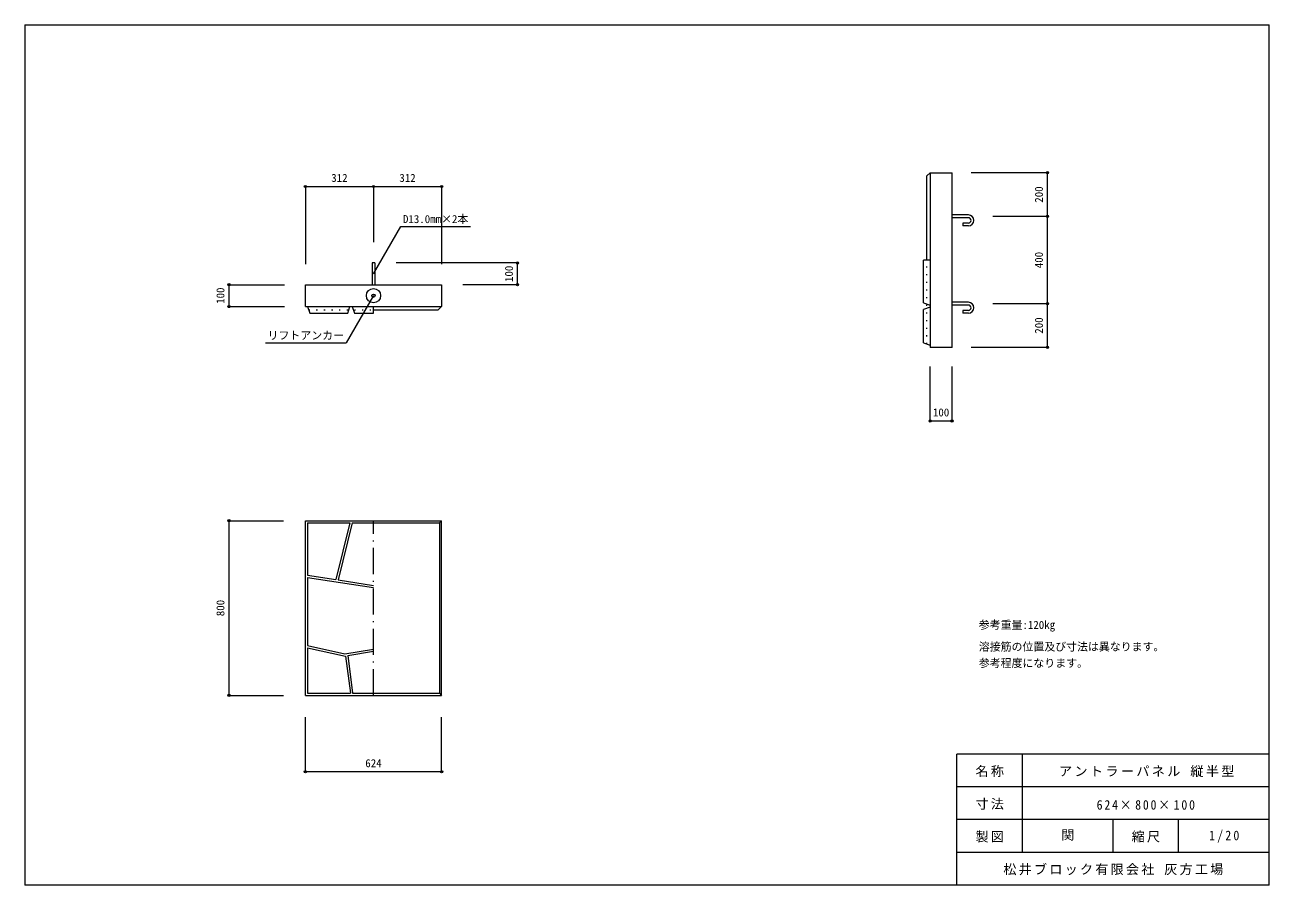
# Model space of a CAD drawing. Units: millimetres, scale not verified. Extents: x 120 to 5820, y 130 to 4070.
import ezdxf
from ezdxf.enums import TextEntityAlignment as Align

# ---------------------------------------------------------------- set-up
doc = ezdxf.new("R2010")
doc.units = ezdxf.units.MM
doc.header["$LTSCALE"] = 20
doc.header["$PDMODE"] = 32
doc.header["$PDSIZE"] = 10
doc.linetypes.add('DASHED_DOTTED', pattern=[9.25, 6, -1.5, 0.25, -1.5])
doc.linetypes.add('DOTTED', pattern=[1.75, 0.25, -1.5])
for name, color, linetype, lineweight in [('_0-0_', 7, 'Continuous', 18), ('_0-1_', 7, 'Continuous', 18), ('_0-2_', 4, 'Continuous', 9)]:
    doc.layers.add(name, color=color, linetype=linetype, lineweight=lineweight)
doc.styles.add('ＭＳ ゴシック', font='')
doc.styles.get('ＭＳ ゴシック').set_extended_font_data('MS Gothic')

msp = doc.modelspace()

# ---------------------------------------------------------------- linework, layer by layer
at = {"layer": '_0-0_'}
for p, q in [((120, 4070), (5820, 4070)), ((120, 4070), (120, 130)), ((5820, 130), (5820, 4070)), ((5820, 730), (4390, 730)), ((4390, 130), (4390, 730)), ((4690, 280), (4690, 730)), ((5820, 580), (4390, 580)), ((5820, 430), (4390, 430)), ((5105, 280), (5105, 430)), ((5405, 280), (5405, 430)), ((5820, 280), (4390, 280)), ((5820, 130), (120, 130))]:
    msp.add_line(p, q, dxfattribs=at)
at = {"layer": '_0-1_'}
for p, q in [((4267.31, 3393.1), (4267.31, 2593.1)), ((4267.31, 3393.1), (4367.31, 3393.1)), ((4367.31, 2593.1), (4367.31, 3393.1)), ((4442.31, 3199.6), (4367.31, 3199.6)), ((4442.31, 3186.6), (4367.31, 3186.6)), ((4442.31, 3162.6), (4417.31, 3162.6)), ((4417.31, 3162.6), (4417.31, 3149.6)), ((4442.31, 3149.6), (4417.31, 3149.6)), ((1710.51, 2979.82), (1710.51, 2879.82)), ((1723.51, 2979.82), (1710.51, 2979.82)), ((1723.51, 2979.82), (1723.51, 2879.82)), ((4237.31, 2796.97), (4237.31, 2993.1)), ((1405.01, 2779.82), (1405.01, 2879.82)), ((1405.01, 2879.82), (2029.01, 2879.82)), ((2029.01, 2879.82), (2029.01, 2779.82)), ((4237.31, 2796.97), (4267.31, 2786.97)), ((4442.31, 2799.6), (4367.31, 2799.6)), ((1405.01, 2779.82), (2029.01, 2779.82)), ((1415.01, 2779.82), (1425.01, 2749.82)), ((1425.01, 2749.82), (1599.21, 2749.82)), ((1599.21, 2749.82), (1609.21, 2779.82)), ((1619.51, 2779.82), (1629.51, 2749.82)), ((1629.51, 2749.82), (1717.01, 2749.82)), ((4267.31, 2776.91), (4237.31, 2766.91)), ((4237.31, 2613.1), (4237.31, 2766.91)), ((4442.31, 2786.6), (4367.31, 2786.6)), ((4442.31, 2762.6), (4417.31, 2762.6)), ((4417.31, 2762.6), (4417.31, 2749.6)), ((4442.31, 2749.6), (4417.31, 2749.6)), ((4237.31, 2613.1), (4267.31, 2603.1)), ((4367.31, 2593.1), (4267.31, 2593.1)), ((1405.01, 999.13), (1405.01, 1799.13)), ((1405.01, 1799.13), (2029.01, 1799.13)), ((1415.01, 1789.13), (1609.21, 1789.13)), ((1415.01, 1789.13), (1415.01, 1549.13)), ((1609.21, 1789.13), (1545.01, 1529.13)), ((1619.51, 1789.13), (1554.93, 1527.6)), ((1619.51, 1789.13), (2019.01, 1789.13)), ((2019.01, 1789.13), (2019.01, 1009.13)), ((2029.01, 999.13), (2029.01, 1799.13)), ((1415.01, 1549.13), (1545.01, 1529.13)), ((1415.01, 1539.01), (1415.01, 1227.3)), ((1415.01, 1539.01), (1717.01, 1492.55)), ((1554.93, 1527.6), (1717.01, 1502.67)), ((1415.01, 1227.3), (1585.01, 1189.13)), ((1415.01, 1217.06), (1589.07, 1177.97)), ((1415.01, 1217.06), (1415.01, 1009.13)), ((1585.01, 1189.13), (1717.01, 1211.13)), ((1598.72, 1181.28), (1717.01, 1200.99)), ((1589.07, 1177.97), (1611.52, 1009.13)), ((1598.72, 1181.28), (1621.61, 1009.13)), ((1405.01, 999.13), (2029.01, 999.13)), ((1415.01, 1009.13), (1611.52, 1009.13)), ((1621.61, 1009.13), (2019.01, 1009.13))]:
    msp.add_line(p, q, dxfattribs=at)
at = {"layer": '_0-1_', "linetype": 'DOTTED'}
for p, q in [((4252.31, 2608.1), (4252.31, 2993.1)), ((1420.01, 2764.82), (1717.01, 2764.82))]:
    msp.add_line(p, q, dxfattribs=at)
at = {"layer": '_0-1_'}
for radius in [32.5, 7.5]:
    msp.add_circle((1717.01, 2829.82), radius, dxfattribs=at)
for centre, radius in [((4442.31, 3174.6), 25), ((4442.31, 3174.6), 12), ((4442.31, 2774.6), 25), ((4442.31, 2774.6), 12)]:
    msp.add_arc(centre, radius, 270, 90, dxfattribs=at)
at = {"layer": '_0-2_', "color": 7, "lineweight": 18}
for p, q in [((4252.31, 3378.1), (4267.31, 3393.1)), ((4252.31, 2993.1), (4252.31, 3378.1)), ((1717.01, 2929.82), (1842.01, 3146.32)), ((1842.01, 3146.32), (2162.01, 3146.32)), ((4267.31, 2993.1), (4237.31, 2993.1)), ((1717.01, 2829.82), (1592.01, 2613.31)), ((1717.01, 2749.82), (1717.01, 2779.82)), ((1717.01, 2764.82), (2014.01, 2764.82)), ((2014.01, 2764.82), (2029.01, 2779.82)), ((1222.01, 2613.31), (1592.01, 2613.31)), ((2019.01, 1789.13), (2029.01, 1799.13)), ((2019.01, 1009.13), (2029.01, 999.13))]:
    msp.add_line(p, q, dxfattribs=at)
at = {"layer": '_0-2_'}
for p, q in [((4804.66, 3393.1), (4454.66, 3393.1)), ((4804.66, 2593.1), (4804.66, 3393.1)), ((1405.01, 3329.82), (2029.01, 3329.82)), ((1405.01, 3329.82), (1405.01, 2974.82)), ((1717.01, 3329.82), (1717.01, 3074.82)), ((2029.01, 3329.82), (2029.01, 2974.82)), ((4804.66, 3193.1), (4554.66, 3193.1)), ((2377.01, 2979.82), (1821.51, 2979.82)), ((2377.01, 2879.82), (2377.01, 2979.82)), ((1055.01, 2879.82), (1055.01, 2779.82)), ((1055.01, 2879.82), (1310.01, 2879.82)), ((2377.01, 2879.82), (2127.01, 2879.82)), ((4804.66, 2793.1), (4554.66, 2793.1)), ((1055.01, 2779.82), (1310.01, 2779.82)), ((4804.66, 2593.1), (4454.66, 2593.1)), ((4267.31, 2255.74), (4267.31, 2505.74)), ((4367.31, 2255.74), (4367.31, 2505.74)), ((4267.31, 2255.74), (4367.31, 2255.74)), ((1055.01, 1799.13), (1055.01, 999.13)), ((1055.01, 1799.13), (1305.01, 1799.13)), ((1055.01, 999.13), (1305.01, 999.13)), ((1405.01, 649.13), (1405.01, 899.13)), ((2029.01, 649.13), (2029.01, 899.13)), ((2029.01, 649.13), (1405.01, 649.13))]:
    msp.add_line(p, q, dxfattribs=at)
at = {"layer": '_0-2_', "color": 7, "linetype": 'DASHED_DOTTED', "lineweight": 18}
msp.add_line((1717.01, 999.13), (1717.01, 1799.13), dxfattribs=at)
at = {"layer": '_0-2_'}
for p in [(4804.66, 3393.1), (1405.01, 3329.82), (1717.01, 3329.82), (2029.01, 3329.82), (4804.66, 3193.1), (2377.01, 2979.82), (1055.01, 2879.82), (2377.01, 2879.82), (4804.66, 2793.1), (1055.01, 2779.82), (4804.66, 2593.1), (4267.31, 2255.74), (4367.31, 2255.74), (1055.01, 1799.13), (1055.01, 999.13), (1405.01, 649.13), (2029.01, 649.13)]:
    msp.add_point(p, dxfattribs=at)

# ---------------------------------------------------------------- texts
at = {"layer": '_0-0_', "color": 4, "style": 'ＭＳ ゴシック'}
for s, p in [('参考重量:120㎏', (4490, 1292.5)), ('溶接筋の位置及び寸法は異なります。', (4490, 1192.5)), ('参考程度になります。', (4490, 1117.5))]:
    msp.add_text(s, height=36.66, dxfattribs=at).set_placement(p, align=Align.BOTTOM_LEFT)
at = {"layer": '_0-0_', "style": 'ＭＳ ゴシック'}
msp.add_text('関', height=43.99, dxfattribs=at).set_placement((4867.5, 325), align=Align.BOTTOM_LEFT)
at = {"layer": '_0-0_', "char_height": 43.99, "attachment_point": 7, "style": 'ＭＳ ゴシック'}
for s, insert in [('\\T1.17;名称', (4475, 625)), ('\\T1.18;アントラーパネル\\~縦半型', (4857.5, 625)), ('\\T1.17;寸法', (4475, 475)), ('\\T1.31;\\W0.9;624×800×100', (5030, 475)), ('\\T1.17;製図', (4475, 325)), ('\\T1.17;縮尺', (5190, 325)), ('\\T1.38;\\W0.9;1/20', (5545, 325)), ('\\T1.17;松井ブロック有限会社\\~灰方工場', (4602.5, 175))]:
    msp.add_mtext(s, dxfattribs=dict(at, insert=insert))
at = {"layer": '_0-2_', "style": 'ＭＳ ゴシック'}
for s, p in [('312', (1523.51, 3339.82)), ('312', (1835.51, 3339.82)), ('D13.0㎜×2本', (1852.01, 3151.32)), ('リフトアンカー', (1232.01, 2618.31)), ('100', (4279.81, 2265.74)), ('624', (1679.51, 659.13))]:
    msp.add_text(s, height=36.66, dxfattribs=at).set_placement(p, align=Align.BOTTOM_LEFT)
for s, p in [('200', (4794.66, 3255.6)), ('400', (4794.66, 2955.6)), ('100', (2367.01, 2892.32)), ('100', (1045.01, 2792.32)), ('200', (4794.66, 2655.6)), ('800', (1045.01, 1361.63))]:
    msp.add_text(s, height=36.66, rotation=90, dxfattribs=at).set_placement(p, align=Align.BOTTOM_LEFT)

doc.saveas('drawing.dxf')
